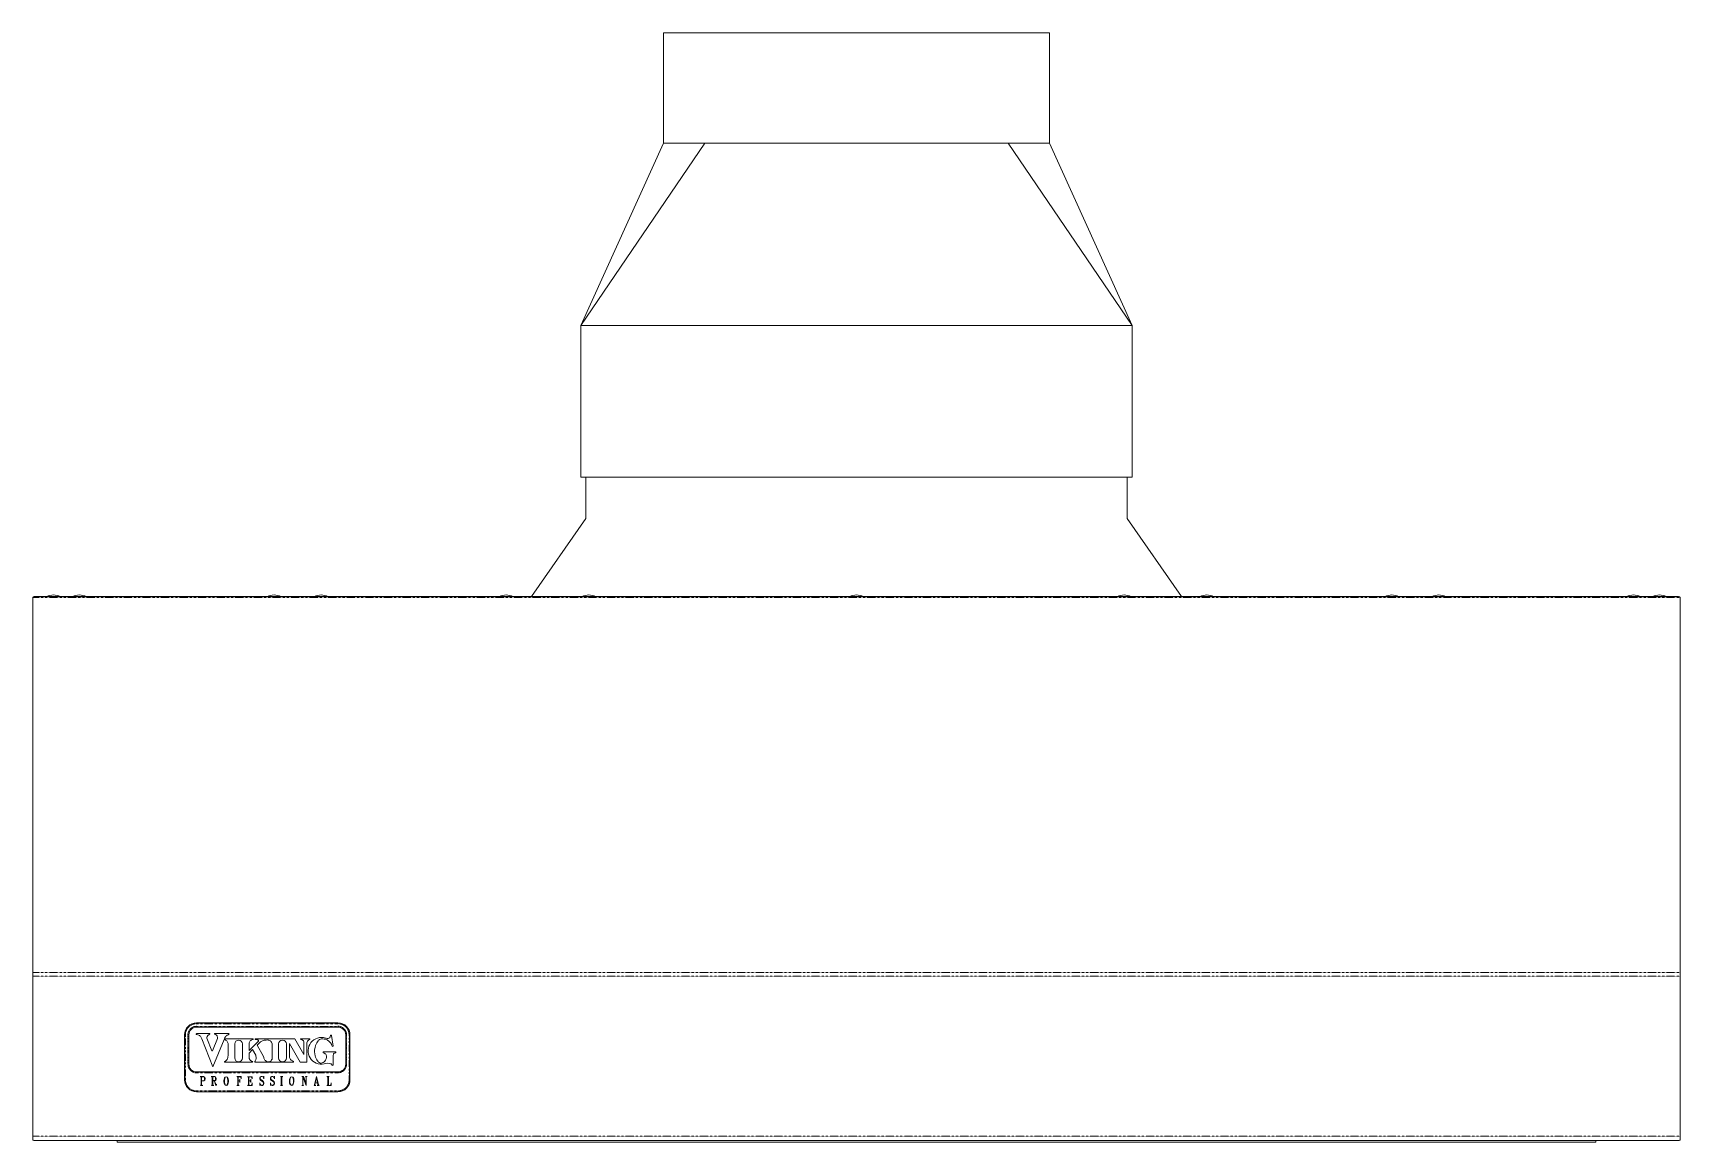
# Model space of a CAD drawing. Header units: millimetres. Extents: x 46989 to 543236, y 252623 to 526638.
# Drawn here: x 360825 to 382984, y 491020 to 505953 of the extents above; entities that cross this region are included whole.
import ezdxf

# ---------------------------------------------------------------- set-up
doc = ezdxf.new("R2010")
doc.units = ezdxf.units.MM
doc.linetypes.add('PHANTOM', pattern=[20, 10, -2, 2, -2, 2, -2])

msp = doc.modelspace()

# ---------------------------------------------------------------- linework, layer by layer
at = {"color": 7, "lineweight": 13, "ltscale": 0.01875}
for p, q in [((369865, 505953), (369308, 505953)), ((374501, 505953), (373944, 505953)), ((368265, 499973), (368265, 499416)), ((375544, 499973), (375544, 499416))]:
    msp.add_line(p, q, dxfattribs=at)
at = {"color": 7, "lineweight": 13, "ltscale": 0.03937}
for p, q in [((369308, 504469), (369308, 505953)), ((373944, 505953), (369865, 505953)), ((374501, 504469), (374501, 505953)), ((368196, 502013), (369865, 504469)), ((369308, 504469), (368196, 502013)), ((373944, 504469), (369866, 504469)), ((375613, 502013), (373944, 504469)), ((374501, 504469), (375613, 502013)), ((368196, 499973), (368196, 502013)), ((368196, 502013), (375613, 502013)), ((375613, 499973), (375613, 502013)), ((368196, 499973), (375613, 499973)), ((368265, 499416), (367533, 498364)), ((375544, 499416), (376276, 498364)), ((360825, 498351), (360825, 493301)), ((382961, 498364), (360848, 498364)), ((382984, 493301), (382984, 498351)), ((382984, 493272), (382984, 498303)), ((360825, 493252), (360825, 491100)), ((382984, 493252), (382984, 491100)), ((382984, 493252), (382984, 491100)), ((364928, 492624), (363026, 492624)), ((362864, 492463), (362864, 491859)), ((363026, 492566), (364928, 492566)), ((365090, 491859), (365090, 492463)), ((364928, 491964), (363026, 491964)), ((363026, 491697), (364928, 491697)), ((382964, 491039), (360845, 491039)), ((381850, 491020), (361959, 491020))]:
    msp.add_line(p, q, dxfattribs=at)
at = {"color": 7, "lineweight": 13, "ltscale": 0.000159496}
msp.add_line((369308, 504469), (369313, 504469), dxfattribs=at)
at = {"color": 7, "lineweight": 13, "ltscale": 0.000485398}
msp.add_line((369313, 504469), (369328, 504469), dxfattribs=at)
at = {"color": 7, "lineweight": 13, "ltscale": 0.00099885}
msp.add_line((369328, 504469), (369357, 504469), dxfattribs=at)
at = {"color": 7, "lineweight": 13, "ltscale": 1.89233e-06}
msp.add_line((369328, 504469), (369328, 504469), dxfattribs=at)
at = {"color": 7, "lineweight": 13, "ltscale": 0.001763}
msp.add_line((369357, 504469), (369410, 504469), dxfattribs=at)
at = {"color": 7, "lineweight": 13, "ltscale": 6.99862e-06}
msp.add_line((369357, 504469), (369357, 504469), dxfattribs=at)
at = {"color": 7, "lineweight": 13, "ltscale": 0.002855}
msp.add_line((369410, 504469), (369495, 504469), dxfattribs=at)
at = {"color": 7, "lineweight": 13, "ltscale": 1.80222e-05}
msp.add_line((369410, 504469), (369410, 504469), dxfattribs=at)
at = {"color": 7, "lineweight": 13, "ltscale": 3.22597e-05}
msp.add_line((369495, 504469), (369496, 504469), dxfattribs=at)
at = {"color": 7, "lineweight": 13, "ltscale": 0.004362}
msp.add_line((369496, 504469), (369625, 504469), dxfattribs=at)
at = {"color": 7, "lineweight": 13, "ltscale": 3.69455e-05}
msp.add_line((369625, 504469), (369626, 504469), dxfattribs=at)
at = {"color": 7, "lineweight": 13, "ltscale": 0.005851}
msp.add_line((369626, 504469), (369800, 504469), dxfattribs=at)
at = {"color": 7, "lineweight": 13, "ltscale": 0.001679}
msp.add_line((369800, 504469), (369850, 504469), dxfattribs=at)
at = {"color": 7, "lineweight": 13, "ltscale": 1.42676e-05}
msp.add_line((369800, 504469), (369800, 504469), dxfattribs=at)
at = {"color": 7, "lineweight": 13, "ltscale": 0.000344314}
msp.add_line((369850, 504469), (369861, 504469), dxfattribs=at)
at = {"color": 7, "lineweight": 13, "ltscale": 0.000137629}
msp.add_line((369861, 504469), (369865, 504469), dxfattribs=at)
at = {"color": 7, "lineweight": 13, "ltscale": 5.65296e-05}
msp.add_line((369866, 504469), (369865, 504469), dxfattribs=at)
at = {"color": 7, "lineweight": 13, "ltscale": 0.006165}
msp.add_line((373944, 504469), (374127, 504469), dxfattribs=at)
at = {"color": 7, "lineweight": 13, "ltscale": 3.34312e-05}
msp.add_line((374127, 504469), (374128, 504469), dxfattribs=at)
at = {"color": 7, "lineweight": 13, "ltscale": 0.005163}
msp.add_line((374128, 504469), (374281, 504469), dxfattribs=at)
at = {"color": 7, "lineweight": 13, "ltscale": 3.59843e-05}
msp.add_line((374281, 504469), (374282, 504469), dxfattribs=at)
at = {"color": 7, "lineweight": 13, "ltscale": 0.003955}
msp.add_line((374282, 504469), (374400, 504469), dxfattribs=at)
at = {"color": 7, "lineweight": 13, "ltscale": 0.002512}
msp.add_line((374400, 504469), (374475, 504469), dxfattribs=at)
at = {"color": 7, "lineweight": 13, "ltscale": 1.77819e-05}
msp.add_line((374400, 504469), (374400, 504469), dxfattribs=at)
at = {"color": 7, "lineweight": 13, "ltscale": 0.000657089}
msp.add_line((374475, 504469), (374494, 504469), dxfattribs=at)
at = {"color": 7, "lineweight": 13, "ltscale": 2.82348e-06}
msp.add_line((374475, 504469), (374475, 504469), dxfattribs=at)
at = {"color": 7, "lineweight": 13, "ltscale": 0.000158475}
msp.add_line((374494, 504469), (374499, 504469), dxfattribs=at)
at = {"color": 7, "lineweight": 13, "ltscale": 4.87801e-05}
msp.add_line((374499, 504469), (374501, 504469), dxfattribs=at)
at = {"color": 7, "linetype": 'PHANTOM', "lineweight": 13, "ltscale": 0.03937}
for p, q in [((382984, 498351), (360825, 498351)), ((382984, 493301), (360825, 493301)), ((382984, 493252), (360825, 493252)), ((364928, 492612), (363026, 492612)), ((362876, 492463), (362876, 491859)), ((363026, 492578), (364928, 492578)), ((365078, 491859), (365078, 492463)), ((364928, 491952), (363026, 491952)), ((363026, 491709), (364928, 491709)), ((382984, 491100), (360825, 491100)), ((381850, 491020), (361959, 491020))]:
    msp.add_line(p, q, dxfattribs=at)
at = {"color": 7, "lineweight": 13, "ltscale": 0.012685}
for p, q in [((360885, 498364), (361262, 498364)), ((382923, 498364), (382547, 498364))]:
    msp.add_line(p, q, dxfattribs=at)
at = {"color": 7, "lineweight": 13, "ltscale": 0.000915317}
msp.add_line((361289, 498364), (361262, 498364), dxfattribs=at)
at = {"color": 7, "lineweight": 13, "ltscale": 0.003125}
for p, q in [((361357, 498364), (361450, 498364)), ((364609, 498364), (364702, 498364)), ((368210, 498364), (368303, 498364)), ((371812, 498364), (371904, 498364)), ((375413, 498364), (375506, 498364)), ((379014, 498364), (379107, 498364)), ((382266, 498364), (382358, 498364))]:
    msp.add_line(p, q, dxfattribs=at)
at = {"color": 7, "lineweight": 13, "ltscale": 0.002742}
for p, q in [((361450, 498364), (361532, 498364)), ((364702, 498364), (364783, 498364)), ((368303, 498364), (368385, 498364)), ((371904, 498364), (371986, 498364)), ((375506, 498364), (375587, 498364)), ((379107, 498364), (379188, 498364)), ((382358, 498364), (382440, 498364))]:
    msp.add_line(p, q, dxfattribs=at)
at = {"color": 7, "lineweight": 13, "ltscale": 0.000382551}
for p, q in [((361532, 498364), (361543, 498364)), ((364783, 498364), (364795, 498364)), ((368385, 498364), (368396, 498364)), ((371986, 498364), (371997, 498364)), ((375587, 498364), (375598, 498364)), ((379188, 498364), (379199, 498364)), ((382440, 498364), (382451, 498364))]:
    msp.add_line(p, q, dxfattribs=at)
at = {"color": 7, "lineweight": 13, "ltscale": 0.000915347}
msp.add_line((382547, 498364), (382520, 498364), dxfattribs=at)
at = {"color": 7, "lineweight": 13, "ltscale": 0.001637}
for p, q in [((360825, 493301), (360825, 493252)), ((382984, 493301), (382984, 493252))]:
    msp.add_line(p, q, dxfattribs=at)
at = {"color": 7, "lineweight": 13, "ltscale": 0.000678851}
msp.add_line((382984, 493252), (382984, 493272), dxfattribs=at)
at = {"color": 7, "linetype": 'PHANTOM', "lineweight": 13, "ltscale": 0.000400003}
for p, q in [((363026, 492624), (363026, 492612)), ((364928, 492624), (364928, 492612)), ((362864, 492463), (362876, 492463)), ((362922, 492463), (362910, 492463)), ((363026, 492566), (363026, 492578)), ((364928, 492566), (364928, 492578)), ((365032, 492463), (365044, 492463)), ((365090, 492463), (365078, 492463)), ((362922, 492068), (362910, 492068)), ((363026, 491964), (363026, 491952)), ((364928, 491964), (364928, 491952)), ((365032, 492068), (365044, 492068)), ((362864, 491859), (362876, 491859)), ((365090, 491859), (365078, 491859))]:
    msp.add_line(p, q, dxfattribs=at)
at = {"color": 7, "linetype": 'PHANTOM', "lineweight": 13, "ltscale": 0.0133}
for p, q in [((362910, 492068), (362910, 492463)), ((365044, 492463), (365044, 492068))]:
    msp.add_line(p, q, dxfattribs=at)
at = {"color": 7, "lineweight": 13, "ltscale": 0.0133}
for p, q in [((362922, 492068), (362922, 492463)), ((365032, 492463), (365032, 492068))]:
    msp.add_line(p, q, dxfattribs=at)
at = {"color": 7, "lineweight": 13, "ltscale": 0.005825}
msp.add_line((363201, 492481), (363028, 492481), dxfattribs=at)
at = {"color": 7, "lineweight": 13, "ltscale": 0.013706}
msp.add_line((363096, 492412), (363245, 492034), dxfattribs=at)
at = {"color": 7, "lineweight": 13, "ltscale": 0.006163}
msp.add_line((363231, 492248), (363164, 492418), dxfattribs=at)
at = {"color": 7, "lineweight": 13, "ltscale": 0.006083}
msp.add_line((363307, 492415), (363238, 492249), dxfattribs=at)
at = {"color": 7, "lineweight": 13, "ltscale": 0.013346}
msp.add_line((363245, 492034), (363396, 492400), dxfattribs=at)
at = {"color": 7, "lineweight": 13, "ltscale": 0.006375}
for p, q in [((363458, 492481), (363269, 492481)), ((363539, 492152), (363539, 492341)), ((363643, 492341), (363643, 492152)), ((364043, 492341), (364043, 492152)), ((364130, 492152), (364130, 492341)), ((364234, 492341), (364234, 492152)), ((364275, 492159), (364275, 492348))]:
    msp.add_line(p, q, dxfattribs=at)
at = {"color": 7, "lineweight": 13, "ltscale": 0.000676458}
msp.add_line((363400, 492409), (363408, 492428), dxfattribs=at)
at = {"color": 7, "lineweight": 13, "ltscale": 0.01295}
msp.add_line((363785, 492409), (363400, 492409), dxfattribs=at)
at = {"color": 7, "lineweight": 13, "ltscale": 0.01795}
msp.add_line((364349, 492409), (363816, 492409), dxfattribs=at)
at = {"color": 7, "lineweight": 13, "ltscale": 0.008265}
msp.add_line((364470, 492197), (364349, 492409), dxfattribs=at)
at = {"color": 7, "lineweight": 13, "ltscale": 0.00385}
for p, q in [((364546, 492409), (364432, 492409)), ((364501, 491782), (364501, 491897))]:
    msp.add_line(p, q, dxfattribs=at)
at = {"color": 7, "lineweight": 13, "ltscale": 0.004913}
msp.add_line((364863, 492310), (364841, 492454), dxfattribs=at)
at = {"color": 7, "lineweight": 13, "ltscale": 0.005425}
for p, q in [((363450, 492349), (363450, 492188)), ((364470, 492358), (364470, 492197)), ((364895, 492235), (364734, 492235))]:
    msp.add_line(p, q, dxfattribs=at)
at = {"color": 7, "lineweight": 13, "ltscale": 0.005764}
msp.add_line((363855, 492373), (363735, 492251), dxfattribs=at)
at = {"color": 7, "lineweight": 13, "ltscale": 0.003575}
msp.add_line((363735, 492251), (363735, 492357), dxfattribs=at)
at = {"color": 7, "lineweight": 13, "ltscale": 0.002144}
for p, q in [((363735, 492218), (363779, 492264)), ((363839, 492325), (363884, 492370))]:
    msp.add_line(p, q, dxfattribs=at)
at = {"color": 7, "lineweight": 13, "ltscale": 0.002425}
msp.add_line((363735, 492147), (363735, 492218), dxfattribs=at)
at = {"color": 7, "lineweight": 13, "ltscale": 0.002833}
msp.add_line((363779, 492264), (363821, 492191), dxfattribs=at)
at = {"color": 7, "lineweight": 13, "ltscale": 0.005955}
msp.add_line((363927, 492171), (363839, 492325), dxfattribs=at)
at = {"color": 7, "lineweight": 13, "ltscale": 0.009824}
msp.add_line((364275, 492348), (364420, 492095), dxfattribs=at)
at = {"color": 7, "lineweight": 13, "ltscale": 0.00875}
msp.add_line((364510, 492095), (364510, 492355), dxfattribs=at)
at = {"color": 7, "lineweight": 13, "ltscale": 0.004225}
msp.add_line((364863, 492067), (364863, 492192), dxfattribs=at)
at = {"color": 7, "lineweight": 13, "ltscale": 0.0124}
msp.add_line((363408, 492095), (363776, 492095), dxfattribs=at)
at = {"color": 7, "lineweight": 13, "ltscale": 0.0172}
msp.add_line((363812, 492095), (364322, 492095), dxfattribs=at)
at = {"color": 7, "lineweight": 13, "ltscale": 0.003025}
msp.add_line((364420, 492095), (364510, 492095), dxfattribs=at)
at = {"color": 7, "lineweight": 13, "ltscale": 0.001575}
for p, q in [((363120, 491901), (363074, 491901)), ((363094, 491799), (363094, 491845)), ((363270, 491903), (363223, 491903)), ((363243, 491800), (363243, 491846))]:
    msp.add_line(p, q, dxfattribs=at)
at = {"color": 7, "lineweight": 13, "ltscale": 0.000373687}
msp.add_line((363074, 491901), (363083, 491896), dxfattribs=at)
at = {"color": 7, "lineweight": 13, "ltscale": 0.000239805}
msp.add_line((363083, 491786), (363077, 491782), dxfattribs=at)
at = {"color": 7, "lineweight": 13, "ltscale": 0.001025}
for p, q in [((363077, 491782), (363108, 491782)), ((363568, 491782), (363599, 491782)), ((364185, 491902), (364154, 491902)), ((364154, 491782), (364184, 491782)), ((364811, 491902), (364780, 491902))]:
    msp.add_line(p, q, dxfattribs=at)
at = {"color": 7, "lineweight": 13, "ltscale": 0.000394396}
msp.add_line((363083, 491896), (363087, 491885), dxfattribs=at)
at = {"color": 7, "lineweight": 13, "ltscale": 0.000439757}
msp.add_line((363087, 491799), (363083, 491786), dxfattribs=at)
at = {"color": 7, "lineweight": 13, "ltscale": 0.0029}
msp.add_line((363087, 491885), (363087, 491799), dxfattribs=at)
at = {"color": 7, "lineweight": 13, "ltscale": 0.00043975}
msp.add_line((363094, 491886), (363098, 491898), dxfattribs=at)
at = {"color": 7, "lineweight": 13, "ltscale": 0.001325}
msp.add_line((363094, 491846), (363094, 491886), dxfattribs=at)
at = {"color": 7, "lineweight": 13, "ltscale": 0.000899998}
msp.add_line((363121, 491846), (363094, 491846), dxfattribs=at)
at = {"color": 7, "lineweight": 13, "ltscale": 0.000975001}
for p, q in [((363094, 491845), (363123, 491845)), ((363628, 491872), (363628, 491901)), ((363772, 491871), (363772, 491900))]:
    msp.add_line(p, q, dxfattribs=at)
at = {"color": 7, "lineweight": 13, "ltscale": 0.000394398}
msp.add_line((363098, 491788), (363094, 491799), dxfattribs=at)
at = {"color": 7, "lineweight": 13, "ltscale": 0.000258764}
msp.add_line((363098, 491898), (363105, 491900), dxfattribs=at)
at = {"color": 7, "lineweight": 13, "ltscale": 0.00037366}
msp.add_line((363108, 491782), (363098, 491788), dxfattribs=at)
at = {"color": 7, "lineweight": 13, "ltscale": 0.000499996}
for p, q in [((363105, 491900), (363120, 491900)), ((363243, 491846), (363258, 491846))]:
    msp.add_line(p, q, dxfattribs=at)
at = {"color": 7, "lineweight": 13, "ltscale": 0.000538693}
msp.add_line((363134, 491894), (363120, 491901), dxfattribs=at)
at = {"color": 7, "lineweight": 13, "ltscale": 0.000427544}
msp.add_line((363120, 491900), (363130, 491893), dxfattribs=at)
at = {"color": 7, "lineweight": 13, "ltscale": 0.000328742}
msp.add_line((363129, 491851), (363121, 491846), dxfattribs=at)
at = {"color": 7, "lineweight": 13, "ltscale": 0.000454488}
msp.add_line((363123, 491845), (363135, 491853), dxfattribs=at)
at = {"color": 7, "lineweight": 13, "ltscale": 0.000436207}
for p, q in [((363133, 491864), (363129, 491851)), ((363137, 491856), (363140, 491868))]:
    msp.add_line(p, q, dxfattribs=at)
at = {"color": 7, "lineweight": 13, "ltscale": 0.000271451}
msp.add_line((363130, 491893), (363133, 491885), dxfattribs=at)
at = {"color": 7, "lineweight": 13, "ltscale": 0.000724995}
msp.add_line((363133, 491885), (363133, 491864), dxfattribs=at)
at = {"color": 7, "lineweight": 13, "ltscale": 0.000159954}
msp.add_line((363137, 491890), (363134, 491894), dxfattribs=at)
at = {"color": 7, "lineweight": 13, "ltscale": 0.000118624}
msp.add_line((363135, 491853), (363137, 491856), dxfattribs=at)
at = {"color": 7, "lineweight": 13, "ltscale": 0.000373567}
msp.add_line((363140, 491879), (363137, 491890), dxfattribs=at)
at = {"color": 7, "lineweight": 13, "ltscale": 0.000374997}
msp.add_line((363140, 491868), (363140, 491879), dxfattribs=at)
at = {"color": 7, "lineweight": 13, "ltscale": 0.000357553}
for p, q in [((363223, 491903), (363232, 491898)), ((363257, 491782), (363248, 491787))]:
    msp.add_line(p, q, dxfattribs=at)
at = {"color": 7, "lineweight": 13, "ltscale": 0.000280417}
msp.add_line((363233, 491785), (363225, 491782), dxfattribs=at)
at = {"color": 7, "lineweight": 13, "ltscale": 0.001075}
msp.add_line((363225, 491782), (363257, 491782), dxfattribs=at)
at = {"color": 7, "lineweight": 13, "ltscale": 0.00044081}
for p, q in [((363232, 491898), (363237, 491886)), ((363248, 491787), (363243, 491800))]:
    msp.add_line(p, q, dxfattribs=at)
at = {"color": 7, "lineweight": 13, "ltscale": 0.000448277}
msp.add_line((363237, 491798), (363233, 491785), dxfattribs=at)
at = {"color": 7, "lineweight": 13, "ltscale": 0.00295}
msp.add_line((363237, 491886), (363237, 491798), dxfattribs=at)
at = {"color": 7, "lineweight": 13, "ltscale": 0.000474204}
msp.add_line((363243, 491885), (363247, 491898), dxfattribs=at)
at = {"color": 7, "lineweight": 13, "ltscale": 0.001275}
msp.add_line((363243, 491847), (363243, 491885), dxfattribs=at)
at = {"color": 7, "lineweight": 13, "ltscale": 0.000849987}
msp.add_line((363269, 491847), (363243, 491847), dxfattribs=at)
at = {"color": 7, "lineweight": 13, "ltscale": 0.00028042}
msp.add_line((363247, 491898), (363255, 491901), dxfattribs=at)
at = {"color": 7, "lineweight": 13, "ltscale": 0.000500026}
msp.add_line((363255, 491901), (363270, 491901), dxfattribs=at)
at = {"color": 7, "lineweight": 13, "ltscale": 0.000335281}
msp.add_line((363258, 491846), (363266, 491840), dxfattribs=at)
at = {"color": 7, "lineweight": 13, "ltscale": 0.000349991}
msp.add_line((363261, 491846), (363271, 491846), dxfattribs=at)
at = {"color": 7, "lineweight": 13, "ltscale": 0.000268838}
msp.add_line((363268, 491843), (363261, 491846), dxfattribs=at)
at = {"color": 7, "lineweight": 13, "ltscale": 0.002066}
msp.add_line((363286, 491782), (363266, 491840), dxfattribs=at)
at = {"color": 7, "lineweight": 13, "ltscale": 0.001754}
msp.add_line((363268, 491843), (363285, 491794), dxfattribs=at)
at = {"color": 7, "lineweight": 13, "ltscale": 0.000374386}
msp.add_line((363279, 491851), (363269, 491847), dxfattribs=at)
at = {"color": 7, "lineweight": 13, "ltscale": 0.000481872}
msp.add_line((363282, 491896), (363270, 491903), dxfattribs=at)
at = {"color": 7, "lineweight": 13, "ltscale": 0.000335261}
msp.add_line((363270, 491901), (363278, 491895), dxfattribs=at)
at = {"color": 7, "lineweight": 13, "ltscale": 0.000423922}
msp.add_line((363271, 491846), (363283, 491850), dxfattribs=at)
at = {"color": 7, "lineweight": 13, "ltscale": 0.000423918}
msp.add_line((363278, 491895), (363282, 491883), dxfattribs=at)
at = {"color": 7, "lineweight": 13, "ltscale": 0.000363928}
msp.add_line((363282, 491861), (363279, 491851), dxfattribs=at)
at = {"color": 7, "lineweight": 13, "ltscale": 0.000708588}
msp.add_line((363282, 491896), (363289, 491876), dxfattribs=at)
at = {"color": 7, "lineweight": 13, "ltscale": 0.000750001}
msp.add_line((363282, 491883), (363282, 491861), dxfattribs=at)
at = {"color": 7, "lineweight": 13, "ltscale": 0.000188033}
for p, q in [((363283, 491850), (363286, 491855)), ((363294, 491798), (363290, 491794))]:
    msp.add_line(p, q, dxfattribs=at)
at = {"color": 7, "lineweight": 13, "ltscale": 0.000174995}
msp.add_line((363290, 491794), (363285, 491794), dxfattribs=at)
at = {"color": 7, "lineweight": 13, "ltscale": 0.000363921}
for p, q in [((363286, 491855), (363289, 491865)), ((363291, 491782), (363294, 491793))]:
    msp.add_line(p, q, dxfattribs=at)
at = {"color": 7, "lineweight": 13, "ltscale": 0.000150005}
msp.add_line((363286, 491782), (363291, 491782), dxfattribs=at)
at = {"color": 7, "lineweight": 13, "ltscale": 0.000375004}
for p, q in [((363289, 491865), (363289, 491876)), ((363881, 491878), (363881, 491889)), ((364023, 491878), (364023, 491889))]:
    msp.add_line(p, q, dxfattribs=at)
at = {"color": 7, "lineweight": 13, "ltscale": 0.000175003}
for p, q in [((363294, 491793), (363294, 491798)), ((364659, 491794), (364659, 491788))]:
    msp.add_line(p, q, dxfattribs=at)
at = {"color": 7, "lineweight": 13, "ltscale": 0.000700573}
for p, q in [((363396, 491869), (363392, 491848)), ((363447, 491827), (363443, 491807)), ((364277, 491869), (364274, 491848)), ((364328, 491827), (364324, 491807)), ((364332, 491813), (364336, 491834))]:
    msp.add_line(p, q, dxfattribs=at)
at = {"color": 7, "lineweight": 13, "ltscale": 0.000625002}
msp.add_line((363392, 491848), (363392, 491830), dxfattribs=at)
at = {"color": 7, "lineweight": 13, "ltscale": 0.000610274}
msp.add_line((363392, 491830), (363395, 491812), dxfattribs=at)
at = {"color": 7, "lineweight": 13, "ltscale": 0.00046795}
for p, q in [((363395, 491812), (363400, 491799)), ((364276, 491812), (364282, 491799))]:
    msp.add_line(p, q, dxfattribs=at)
at = {"color": 7, "lineweight": 13, "ltscale": 0.000512089}
for p, q in [((363402, 491883), (363396, 491869)), ((363425, 491783), (363411, 491789)), ((363423, 491898), (363437, 491893)), ((363445, 491799), (363451, 491813)), ((364283, 491883), (364277, 491869)), ((364327, 491799), (364332, 491813))]:
    msp.add_line(p, q, dxfattribs=at)
at = {"color": 7, "lineweight": 13, "ltscale": 0.000354108}
for p, q in [((363400, 491799), (363406, 491790)), ((364282, 491799), (364287, 491790))]:
    msp.add_line(p, q, dxfattribs=at)
at = {"color": 7, "lineweight": 13, "ltscale": 0.000700578}
for p, q in [((363401, 491854), (363404, 491875)), ((363451, 491813), (363455, 491833)), ((364282, 491855), (364286, 491875))]:
    msp.add_line(p, q, dxfattribs=at)
at = {"color": 7, "lineweight": 13, "ltscale": 0.000875}
for p, q in [((363401, 491828), (363401, 491854)), ((363447, 491853), (363447, 491827)), ((364282, 491829), (364282, 491855)), ((364328, 491853), (364328, 491827))]:
    msp.add_line(p, q, dxfattribs=at)
at = {"color": 7, "lineweight": 13, "ltscale": 0.000807018}
for p, q in [((363404, 491805), (363401, 491828)), ((364286, 491805), (364282, 491829)), ((364324, 491877), (364328, 491853))]:
    msp.add_line(p, q, dxfattribs=at)
at = {"color": 7, "lineweight": 13, "ltscale": 0.000452109}
for p, q in [((363409, 491894), (363402, 491883)), ((363438, 491788), (363445, 491799)), ((364290, 491894), (364283, 491883)), ((364319, 491788), (364327, 491799))]:
    msp.add_line(p, q, dxfattribs=at)
at = {"color": 7, "lineweight": 13, "ltscale": 0.000701287}
msp.add_line((363404, 491875), (363412, 491894), dxfattribs=at)
at = {"color": 7, "lineweight": 13, "ltscale": 0.000573176}
msp.add_line((363411, 491789), (363404, 491805), dxfattribs=at)
at = {"color": 7, "lineweight": 13, "ltscale": 0.000672581}
for p, q in [((363406, 491790), (363425, 491782)), ((364287, 491790), (364306, 491783))]:
    msp.add_line(p, q, dxfattribs=at)
at = {"color": 7, "lineweight": 13, "ltscale": 0.000484177}
for p, q in [((363423, 491899), (363409, 491894)), ((363425, 491782), (363438, 491788)), ((364304, 491899), (364290, 491894)), ((364306, 491783), (364319, 491788))]:
    msp.add_line(p, q, dxfattribs=at)
at = {"color": 7, "lineweight": 13, "ltscale": 0.000379573}
for p, q in [((363412, 491894), (363423, 491898)), ((363435, 491787), (363425, 491783)), ((364293, 491894), (364304, 491899)), ((364316, 491788), (364306, 491784))]:
    msp.add_line(p, q, dxfattribs=at)
at = {"color": 7, "lineweight": 13, "ltscale": 0.000672583}
for p, q in [((363441, 491892), (363423, 491899)), ((364322, 491892), (364304, 491899))]:
    msp.add_line(p, q, dxfattribs=at)
at = {"color": 7, "lineweight": 13, "ltscale": 0.000701293}
for p, q in [((363443, 491807), (363435, 491787)), ((364324, 491807), (364316, 491788))]:
    msp.add_line(p, q, dxfattribs=at)
at = {"color": 7, "lineweight": 13, "ltscale": 0.000573165}
msp.add_line((363437, 491893), (363443, 491877), dxfattribs=at)
at = {"color": 7, "lineweight": 13, "ltscale": 0.000354102}
for p, q in [((363447, 491883), (363441, 491892)), ((364328, 491883), (364322, 491892))]:
    msp.add_line(p, q, dxfattribs=at)
at = {"color": 7, "lineweight": 13, "ltscale": 0.000807011}
msp.add_line((363443, 491877), (363447, 491853), dxfattribs=at)
at = {"color": 7, "lineweight": 13, "ltscale": 0.000467961}
for p, q in [((363452, 491870), (363447, 491883)), ((364333, 491870), (364328, 491883))]:
    msp.add_line(p, q, dxfattribs=at)
at = {"color": 7, "lineweight": 13, "ltscale": 0.000610281}
for p, q in [((363455, 491852), (363452, 491870)), ((364274, 491830), (364276, 491812))]:
    msp.add_line(p, q, dxfattribs=at)
at = {"color": 7, "lineweight": 13, "ltscale": 0.000624995}
for p, q in [((363455, 491833), (363455, 491852)), ((364274, 491848), (364274, 491830)), ((364336, 491834), (364336, 491852)), ((364463, 491902), (364444, 491902))]:
    msp.add_line(p, q, dxfattribs=at)
at = {"color": 7, "lineweight": 13, "ltscale": 0.000341955}
msp.add_line((363567, 491901), (363576, 491896), dxfattribs=at)
at = {"color": 7, "lineweight": 13, "ltscale": 0.002075}
for p, q in [((363628, 491901), (363567, 491901)), ((363772, 491900), (363711, 491900)), ((363711, 491782), (363772, 491782))]:
    msp.add_line(p, q, dxfattribs=at)
at = {"color": 7, "lineweight": 13, "ltscale": 0.000275838}
msp.add_line((363575, 491786), (363568, 491782), dxfattribs=at)
at = {"color": 7, "lineweight": 13, "ltscale": 0.000434749}
msp.add_line((363579, 491799), (363575, 491786), dxfattribs=at)
at = {"color": 7, "lineweight": 13, "ltscale": 0.000421617}
for p, q in [((363576, 491896), (363579, 491884)), ((363590, 491787), (363587, 491800))]:
    msp.add_line(p, q, dxfattribs=at)
at = {"color": 7, "lineweight": 13, "ltscale": 0.002875}
for p, q in [((363579, 491884), (363579, 491799)), ((363723, 491884), (363723, 491798)), ((364165, 491885), (364165, 491800)), ((364173, 491799), (364173, 491884)), ((364791, 491886), (364791, 491800)), ((364800, 491799), (364800, 491884))]:
    msp.add_line(p, q, dxfattribs=at)
at = {"color": 7, "lineweight": 13, "ltscale": 0.000408975}
msp.add_line((363587, 491885), (363590, 491897), dxfattribs=at)
at = {"color": 7, "lineweight": 13, "ltscale": 0.00135}
for p, q in [((363587, 491845), (363587, 491885)), ((363731, 491844), (363731, 491884))]:
    msp.add_line(p, q, dxfattribs=at)
at = {"color": 7, "lineweight": 13, "ltscale": 0.000275019}
for p, q in [((363595, 491845), (363587, 491845)), ((363587, 491844), (363595, 491844))]:
    msp.add_line(p, q, dxfattribs=at)
at = {"color": 7, "lineweight": 13, "ltscale": 0.0015}
for p, q in [((363587, 491800), (363587, 491844)), ((363610, 491822), (363610, 491866)), ((363731, 491799), (363731, 491843)), ((363754, 491821), (363754, 491866))]:
    msp.add_line(p, q, dxfattribs=at)
at = {"color": 7, "lineweight": 13, "ltscale": 0.000275865}
msp.add_line((363590, 491897), (363597, 491900), dxfattribs=at)
at = {"color": 7, "lineweight": 13, "ltscale": 0.000341951}
msp.add_line((363599, 491782), (363590, 491787), dxfattribs=at)
at = {"color": 7, "lineweight": 13, "ltscale": 0.000413571}
msp.add_line((363606, 491850), (363595, 491845), dxfattribs=at)
at = {"color": 7, "lineweight": 13, "ltscale": 0.000376976}
msp.add_line((363595, 491844), (363605, 491840), dxfattribs=at)
at = {"color": 7, "lineweight": 13, "ltscale": 0.000374982}
for p, q in [((363597, 491900), (363608, 491900)), ((363908, 491904), (363897, 491904)), ((363898, 491902), (363909, 491902)), ((364053, 491785), (364041, 491785)), ((364042, 491782), (364053, 491782))]:
    msp.add_line(p, q, dxfattribs=at)
at = {"color": 7, "lineweight": 13, "ltscale": 0.000627195}
msp.add_line((363605, 491840), (363610, 491822), dxfattribs=at)
at = {"color": 7, "lineweight": 13, "ltscale": 0.000550094}
msp.add_line((363610, 491866), (363606, 491850), dxfattribs=at)
at = {"color": 7, "lineweight": 13, "ltscale": 0.000591964}
msp.add_line((363608, 491900), (363623, 491892), dxfattribs=at)
at = {"color": 7, "lineweight": 13, "ltscale": 0.000683108}
msp.add_line((363623, 491892), (363628, 491872), dxfattribs=at)
at = {"color": 7, "lineweight": 13, "ltscale": 0.000342872}
msp.add_line((363711, 491900), (363720, 491895), dxfattribs=at)
at = {"color": 7, "lineweight": 13, "ltscale": 0.00034836}
for p, q in [((363720, 491787), (363711, 491782)), ((363733, 491895), (363742, 491900))]:
    msp.add_line(p, q, dxfattribs=at)
at = {"color": 7, "lineweight": 13, "ltscale": 0.000408466}
msp.add_line((363720, 491895), (363723, 491884), dxfattribs=at)
at = {"color": 7, "lineweight": 13, "ltscale": 0.000383427}
msp.add_line((363723, 491798), (363720, 491787), dxfattribs=at)
at = {"color": 7, "lineweight": 13, "ltscale": 0.000370117}
msp.add_line((363731, 491884), (363733, 491895), dxfattribs=at)
at = {"color": 7, "lineweight": 13, "ltscale": 0.000249998}
for p, q in [((363738, 491844), (363731, 491844)), ((363731, 491843), (363738, 491843))]:
    msp.add_line(p, q, dxfattribs=at)
at = {"color": 7, "lineweight": 13, "ltscale": 0.000370212}
msp.add_line((363733, 491788), (363731, 491799), dxfattribs=at)
at = {"color": 7, "lineweight": 13, "ltscale": 0.000342898}
msp.add_line((363742, 491783), (363733, 491788), dxfattribs=at)
at = {"color": 7, "lineweight": 13, "ltscale": 0.000449033}
msp.add_line((363750, 491850), (363738, 491844), dxfattribs=at)
at = {"color": 7, "lineweight": 13, "ltscale": 0.000403989}
msp.add_line((363738, 491843), (363749, 491839), dxfattribs=at)
at = {"color": 7, "lineweight": 13, "ltscale": 0.000375012}
for p, q in [((363742, 491900), (363754, 491900)), ((363753, 491783), (363742, 491783)), ((363911, 491785), (363900, 491785)), ((363900, 491782), (363911, 491782)), ((364050, 491904), (364039, 491904)), ((364039, 491902), (364050, 491902))]:
    msp.add_line(p, q, dxfattribs=at)
at = {"color": 7, "lineweight": 13, "ltscale": 0.000612703}
msp.add_line((363749, 491839), (363754, 491821), dxfattribs=at)
at = {"color": 7, "lineweight": 13, "ltscale": 0.000532676}
msp.add_line((363754, 491866), (363750, 491850), dxfattribs=at)
at = {"color": 7, "lineweight": 13, "ltscale": 0.000602842}
msp.add_line((363769, 491792), (363753, 491783), dxfattribs=at)
at = {"color": 7, "lineweight": 13, "ltscale": 0.000516033}
msp.add_line((363754, 491900), (363767, 491892), dxfattribs=at)
at = {"color": 7, "lineweight": 13, "ltscale": 0.000722073}
msp.add_line((363767, 491892), (363772, 491871), dxfattribs=at)
at = {"color": 7, "lineweight": 13, "ltscale": 0.000844019}
msp.add_line((363772, 491817), (363769, 491792), dxfattribs=at)
at = {"color": 7, "lineweight": 13, "ltscale": 0.00115}
for p, q in [((363772, 491782), (363772, 491817)), ((363878, 491816), (363878, 491781)), ((363931, 491871), (363931, 491905)), ((364019, 491816), (364019, 491781)), ((364073, 491871), (364073, 491905)), ((364837, 491782), (364837, 491817))]:
    msp.add_line(p, q, dxfattribs=at)
at = {"color": 7, "lineweight": 13, "ltscale": 0.000418806}
msp.add_line((363885, 491897), (363878, 491886), dxfattribs=at)
at = {"color": 7, "lineweight": 13, "ltscale": 0.000574998}
for p, q in [((363878, 491886), (363878, 491869)), ((363927, 491817), (363927, 491800)), ((363931, 491805), (363931, 491823)), ((364019, 491886), (364019, 491869)), ((364069, 491817), (364069, 491800)), ((364073, 491805), (364073, 491823))]:
    msp.add_line(p, q, dxfattribs=at)
at = {"color": 7, "lineweight": 13, "ltscale": 0.000360646}
for p, q in [((363878, 491869), (363881, 491859)), ((363924, 491828), (363927, 491817)), ((363931, 491823), (363928, 491833)), ((364066, 491828), (364069, 491817)), ((364073, 491823), (364070, 491833))]:
    msp.add_line(p, q, dxfattribs=at)
at = {"color": 7, "lineweight": 13, "ltscale": 0.000540958}
for p, q in [((363882, 491800), (363878, 491816)), ((364068, 491886), (364073, 491871))]:
    msp.add_line(p, q, dxfattribs=at)
at = {"color": 7, "lineweight": 13, "ltscale": 0.000594706}
msp.add_line((363878, 491781), (363882, 491798), dxfattribs=at)
at = {"color": 7, "lineweight": 13, "ltscale": 0.000155742}
msp.add_line((363881, 491889), (363883, 491893), dxfattribs=at)
at = {"color": 7, "lineweight": 13, "ltscale": 0.000360639}
for p, q in [((363884, 491867), (363881, 491878)), ((364026, 491867), (364023, 491878))]:
    msp.add_line(p, q, dxfattribs=at)
at = {"color": 7, "lineweight": 13, "ltscale": 0.000490025}
for p, q in [((363881, 491859), (363891, 491849)), ((364022, 491859), (364033, 491849))]:
    msp.add_line(p, q, dxfattribs=at)
at = {"color": 7, "lineweight": 13, "ltscale": 0.000398832}
for p, q in [((363888, 491790), (363882, 491800)), ((364030, 491790), (364024, 491800))]:
    msp.add_line(p, q, dxfattribs=at)
at = {"color": 7, "lineweight": 13, "ltscale": 0.000421013}
for p, q in [((363882, 491798), (363889, 491788)), ((363926, 491888), (363920, 491899)), ((364024, 491798), (364030, 491788)), ((364068, 491888), (364062, 491899))]:
    msp.add_line(p, q, dxfattribs=at)
at = {"color": 7, "lineweight": 13, "ltscale": 0.000570073}
for p, q in [((363883, 491893), (363898, 491902)), ((364025, 491893), (364039, 491902))]:
    msp.add_line(p, q, dxfattribs=at)
at = {"color": 7, "lineweight": 13, "ltscale": 0.000971811}
for p, q in [((363908, 491851), (363884, 491867)), ((363901, 491845), (363924, 491828)), ((364049, 491851), (364026, 491867)), ((364043, 491845), (364066, 491828))]:
    msp.add_line(p, q, dxfattribs=at)
at = {"color": 7, "lineweight": 13, "ltscale": 0.000487577}
msp.add_line((363897, 491904), (363885, 491897), dxfattribs=at)
at = {"color": 7, "lineweight": 13, "ltscale": 0.000430035}
for p, q in [((363900, 491785), (363888, 491790)), ((364041, 491785), (364030, 491790))]:
    msp.add_line(p, q, dxfattribs=at)
at = {"color": 7, "lineweight": 13, "ltscale": 0.000430032}
for p, q in [((363889, 491788), (363900, 491782)), ((363920, 491899), (363908, 491904)), ((363909, 491902), (363920, 491897)), ((364030, 491788), (364042, 491782)), ((364062, 491899), (364050, 491904)), ((364050, 491902), (364062, 491897))]:
    msp.add_line(p, q, dxfattribs=at)
at = {"color": 7, "lineweight": 13, "ltscale": 0.000366299}
for p, q in [((363891, 491849), (363901, 491845)), ((364033, 491849), (364043, 491845))]:
    msp.add_line(p, q, dxfattribs=at)
at = {"color": 7, "lineweight": 13, "ltscale": 0.00012829}
for p, q in [((363911, 491849), (363908, 491851)), ((364053, 491849), (364049, 491851))]:
    msp.add_line(p, q, dxfattribs=at)
at = {"color": 7, "lineweight": 13, "ltscale": 0.000789221}
msp.add_line((363928, 491833), (363911, 491849), dxfattribs=at)
at = {"color": 7, "lineweight": 13, "ltscale": 0.000360394}
msp.add_line((363920, 491790), (363911, 491785), dxfattribs=at)
at = {"color": 7, "lineweight": 13, "ltscale": 0.000268755}
msp.add_line((363911, 491782), (363918, 491787), dxfattribs=at)
at = {"color": 7, "lineweight": 13, "ltscale": 0.000381112}
for p, q in [((363918, 491787), (363926, 491795)), ((364060, 491787), (364068, 491795))]:
    msp.add_line(p, q, dxfattribs=at)
at = {"color": 7, "lineweight": 13, "ltscale": 0.000398839}
for p, q in [((363920, 491897), (363927, 491886)), ((364062, 491897), (364068, 491886))]:
    msp.add_line(p, q, dxfattribs=at)
at = {"color": 7, "lineweight": 13, "ltscale": 0.00041883}
for p, q in [((363927, 491800), (363920, 491790)), ((364069, 491800), (364062, 491790))]:
    msp.add_line(p, q, dxfattribs=at)
at = {"color": 7, "lineweight": 13, "ltscale": 0.000594721}
msp.add_line((363931, 491905), (363926, 491888), dxfattribs=at)
at = {"color": 7, "lineweight": 13, "ltscale": 0.000398434}
msp.add_line((363926, 491795), (363931, 491805), dxfattribs=at)
at = {"color": 7, "lineweight": 13, "ltscale": 0.000540966}
for p, q in [((363927, 491886), (363931, 491871)), ((364024, 491800), (364019, 491816))]:
    msp.add_line(p, q, dxfattribs=at)
at = {"color": 7, "lineweight": 13, "ltscale": 0.000418824}
msp.add_line((364026, 491897), (364019, 491886), dxfattribs=at)
at = {"color": 7, "lineweight": 13, "ltscale": 0.000360654}
msp.add_line((364019, 491869), (364022, 491859), dxfattribs=at)
at = {"color": 7, "lineweight": 13, "ltscale": 0.000594714}
for p, q in [((364019, 491781), (364024, 491798)), ((364073, 491905), (364068, 491888))]:
    msp.add_line(p, q, dxfattribs=at)
at = {"color": 7, "lineweight": 13, "ltscale": 0.00015573}
msp.add_line((364023, 491889), (364025, 491893), dxfattribs=at)
at = {"color": 7, "lineweight": 13, "ltscale": 0.000487552}
msp.add_line((364039, 491904), (364026, 491897), dxfattribs=at)
at = {"color": 7, "lineweight": 13, "ltscale": 0.0007892}
msp.add_line((364070, 491833), (364053, 491849), dxfattribs=at)
at = {"color": 7, "lineweight": 13, "ltscale": 0.000360419}
msp.add_line((364062, 491790), (364053, 491785), dxfattribs=at)
at = {"color": 7, "lineweight": 13, "ltscale": 0.000268781}
msp.add_line((364053, 491782), (364060, 491787), dxfattribs=at)
at = {"color": 7, "lineweight": 13, "ltscale": 0.000398421}
msp.add_line((364068, 491795), (364073, 491805), dxfattribs=at)
at = {"color": 7, "lineweight": 13, "ltscale": 0.000314637}
msp.add_line((364154, 491902), (364162, 491897), dxfattribs=at)
at = {"color": 7, "lineweight": 13, "ltscale": 0.000333426}
msp.add_line((364162, 491787), (364154, 491782), dxfattribs=at)
at = {"color": 7, "lineweight": 13, "ltscale": 0.000422168}
for p, q in [((364162, 491897), (364165, 491885)), ((364176, 491787), (364173, 491799))]:
    msp.add_line(p, q, dxfattribs=at)
at = {"color": 7, "lineweight": 13, "ltscale": 0.00044387}
for p, q in [((364165, 491800), (364162, 491787)), ((364173, 491884), (364176, 491897))]:
    msp.add_line(p, q, dxfattribs=at)
at = {"color": 7, "lineweight": 13, "ltscale": 0.000333453}
msp.add_line((364176, 491897), (364185, 491902), dxfattribs=at)
at = {"color": 7, "lineweight": 13, "ltscale": 0.000314633}
msp.add_line((364184, 491782), (364176, 491787), dxfattribs=at)
at = {"color": 7, "lineweight": 13, "ltscale": 0.000701282}
msp.add_line((364286, 491875), (364293, 491894), dxfattribs=at)
at = {"color": 7, "lineweight": 13, "ltscale": 0.000573169}
for p, q in [((364292, 491789), (364286, 491805)), ((364318, 491893), (364324, 491877))]:
    msp.add_line(p, q, dxfattribs=at)
at = {"color": 7, "lineweight": 13, "ltscale": 0.000512092}
for p, q in [((364306, 491784), (364292, 491789)), ((364304, 491899), (364318, 491893))]:
    msp.add_line(p, q, dxfattribs=at)
at = {"color": 7, "lineweight": 13, "ltscale": 0.000610277}
msp.add_line((364336, 491852), (364333, 491870), dxfattribs=at)
at = {"color": 7, "lineweight": 13, "ltscale": 0.000196857}
for p, q in [((364444, 491902), (364450, 491900)), ((364490, 491902), (364496, 491900))]:
    msp.add_line(p, q, dxfattribs=at)
at = {"color": 7, "lineweight": 13, "ltscale": 0.00030351}
msp.add_line((364452, 491786), (364444, 491783), dxfattribs=at)
at = {"color": 7, "lineweight": 13, "ltscale": 0.000750009}
msp.add_line((364444, 491783), (364466, 491783), dxfattribs=at)
at = {"color": 7, "lineweight": 13, "ltscale": 0.000206673}
for p, q in [((364450, 491900), (364455, 491896)), ((364496, 491900), (364501, 491896))]:
    msp.add_line(p, q, dxfattribs=at)
at = {"color": 7, "lineweight": 13, "ltscale": 0.000116241}
for p, q in [((364455, 491788), (364452, 491786)), ((364501, 491897), (364504, 491899))]:
    msp.add_line(p, q, dxfattribs=at)
at = {"color": 7, "lineweight": 13, "ltscale": 0.00415}
msp.add_line((364455, 491897), (364501, 491782), dxfattribs=at)
at = {"color": 7, "lineweight": 13, "ltscale": 0.00365}
for p, q in [((364455, 491788), (364455, 491897)), ((364455, 491896), (364455, 491788))]:
    msp.add_line(p, q, dxfattribs=at)
at = {"color": 7, "lineweight": 13, "ltscale": 0.00020669}
msp.add_line((364460, 491785), (364455, 491788), dxfattribs=at)
at = {"color": 7, "lineweight": 13, "ltscale": 0.000196854}
msp.add_line((364466, 491783), (364460, 491785), dxfattribs=at)
at = {"color": 7, "lineweight": 13, "ltscale": 0.003414}
msp.add_line((364501, 491808), (364463, 491902), dxfattribs=at)
at = {"color": 7, "lineweight": 13, "ltscale": 0.000749994}
msp.add_line((364512, 491902), (364490, 491902), dxfattribs=at)
at = {"color": 7, "lineweight": 13, "ltscale": 0.002975}
msp.add_line((364501, 491896), (364501, 491808), dxfattribs=at)
at = {"color": 7, "lineweight": 13, "ltscale": 0.000303513}
msp.add_line((364504, 491899), (364512, 491902), dxfattribs=at)
at = {"color": 7, "lineweight": 13, "ltscale": 5.53614e-05}
msp.add_line((364608, 491783), (364607, 491782), dxfattribs=at)
at = {"color": 7, "lineweight": 13, "ltscale": 0.000774999}
msp.add_line((364607, 491782), (364629, 491782), dxfattribs=at)
at = {"color": 7, "lineweight": 13, "ltscale": 0.000280808}
msp.add_line((364614, 491789), (364608, 491783), dxfattribs=at)
at = {"color": 7, "lineweight": 13, "ltscale": 0.003947}
msp.add_line((364641, 491903), (364614, 491789), dxfattribs=at)
at = {"color": 7, "lineweight": 13, "ltscale": 0.000882776}
msp.add_line((364615, 491790), (364621, 491816), dxfattribs=at)
at = {"color": 7, "lineweight": 13, "ltscale": 0.000305325}
msp.add_line((364622, 491784), (364615, 491790), dxfattribs=at)
at = {"color": 7, "lineweight": 13, "ltscale": 0.002422}
for p, q in [((364621, 491817), (364638, 491887)), ((364638, 491887), (364654, 491817))]:
    msp.add_line(p, q, dxfattribs=at)
at = {"color": 7, "lineweight": 13, "ltscale": 0.0011}
msp.add_line((364654, 491817), (364621, 491817), dxfattribs=at)
at = {"color": 7, "lineweight": 13, "ltscale": 0.001125}
msp.add_line((364621, 491816), (364654, 491816), dxfattribs=at)
at = {"color": 7, "lineweight": 13, "ltscale": 0.000272982}
msp.add_line((364629, 491782), (364622, 491784), dxfattribs=at)
at = {"color": 7, "lineweight": 13, "ltscale": 0.003755}
msp.add_line((364666, 491794), (364641, 491903), dxfattribs=at)
at = {"color": 7, "lineweight": 13, "ltscale": 0.000399937}
msp.add_line((364659, 491788), (364649, 491782), dxfattribs=at)
at = {"color": 7, "lineweight": 13, "ltscale": 0.000875007}
msp.add_line((364649, 491782), (364675, 491782), dxfattribs=at)
at = {"color": 7, "lineweight": 13, "ltscale": 0.000768532}
msp.add_line((364654, 491816), (364659, 491794), dxfattribs=at)
at = {"color": 7, "lineweight": 13, "ltscale": 0.000360381}
msp.add_line((364670, 491785), (364666, 491794), dxfattribs=at)
at = {"color": 7, "lineweight": 13, "ltscale": 0.000179374}
msp.add_line((364675, 491782), (364670, 491785), dxfattribs=at)
at = {"color": 7, "lineweight": 13, "ltscale": 0.000317312}
msp.add_line((364780, 491902), (364788, 491897), dxfattribs=at)
at = {"color": 7, "lineweight": 13, "ltscale": 0.000301431}
msp.add_line((364788, 491787), (364780, 491782), dxfattribs=at)
at = {"color": 7, "lineweight": 13, "ltscale": 0.001925}
msp.add_line((364780, 491782), (364837, 491782), dxfattribs=at)
at = {"color": 7, "lineweight": 13, "ltscale": 0.000401015}
msp.add_line((364788, 491897), (364791, 491886), dxfattribs=at)
at = {"color": 7, "lineweight": 13, "ltscale": 0.000470366}
msp.add_line((364791, 491800), (364788, 491787), dxfattribs=at)
at = {"color": 7, "lineweight": 13, "ltscale": 0.000470359}
msp.add_line((364800, 491884), (364803, 491898), dxfattribs=at)
at = {"color": 7, "lineweight": 13, "ltscale": 0.000375196}
msp.add_line((364802, 491788), (364800, 491799), dxfattribs=at)
at = {"color": 7, "lineweight": 13, "ltscale": 0.000317315}
msp.add_line((364810, 491783), (364802, 491788), dxfattribs=at)
at = {"color": 7, "lineweight": 13, "ltscale": 0.000301435}
msp.add_line((364803, 491898), (364811, 491902), dxfattribs=at)
at = {"color": 7, "lineweight": 13, "ltscale": 0.000274989}
msp.add_line((364819, 491783), (364810, 491783), dxfattribs=at)
at = {"color": 7, "lineweight": 13, "ltscale": 0.000481703}
msp.add_line((364831, 491790), (364819, 491783), dxfattribs=at)
at = {"color": 7, "lineweight": 13, "ltscale": 0.000239566}
msp.add_line((364835, 491796), (364831, 491790), dxfattribs=at)
at = {"color": 7, "lineweight": 13, "ltscale": 0.000689463}
msp.add_line((364837, 491817), (364835, 491796), dxfattribs=at)
at = {"color": 7, "linetype": 'PHANTOM', "lineweight": 13, "ltscale": 0.000399995}
for p, q in [((363026, 491697), (363026, 491709)), ((364928, 491697), (364928, 491709))]:
    msp.add_line(p, q, dxfattribs=at)
at = {"color": 7, "lineweight": 13, "ltscale": 0.001745}
for p, q in [((360825, 491048), (360825, 491100)), ((382984, 491048), (382984, 491100))]:
    msp.add_line(p, q, dxfattribs=at)
at = {"color": 7, "lineweight": 13, "ltscale": 0.000639923}
for p, q in [((361959, 491020), (361959, 491039)), ((381850, 491020), (381850, 491039))]:
    msp.add_line(p, q, dxfattribs=at)
at = {"color": 7, "lineweight": 13, "ltscale": 3.67202e-06}
for p, q in [((361959, 491020), (361959, 491020)), ((381850, 491020), (381850, 491020))]:
    msp.add_line(p, q, dxfattribs=at)
at = {"color": 7, "lineweight": 13, "ltscale": 0.03937}
for points in [[(360825, 498351), (360834, 498359), (360843, 498363), (360848, 498364)], [(382984, 498351), (382975, 498359), (382965, 498363), (382961, 498364)], [(363028, 492481), (363024, 492479), (363022, 492477), (363021, 492473), (363023, 492469), (363026, 492466), (363031, 492466), (363043, 492463), (363056, 492459), (363064, 492456), (363071, 492451), (363077, 492445), (363084, 492436), (363088, 492428), (363096, 492412)], [(363164, 492418), (363166, 492432), (363168, 492439), (363171, 492446), (363175, 492452), (363182, 492458), (363190, 492464), (363202, 492471), (363203, 492472), (363204, 492474), (363205, 492476), (363204, 492478), (363201, 492481)], [(363269, 492481), (363267, 492480), (363265, 492478), (363265, 492477), (363265, 492476), (363265, 492476), (363266, 492475), (363267, 492474), (363274, 492471), (363288, 492464), (363296, 492458), (363303, 492449), (363305, 492442), (363307, 492433), (363307, 492415)], [(363396, 492400), (363410, 492395), (363416, 492392), (363426, 492387), (363433, 492381), (363439, 492374), (363443, 492366), (363450, 492349)], [(363408, 492428), (363414, 492437), (363421, 492446), (363427, 492452), (363436, 492458), (363452, 492465), (363457, 492466), (363463, 492471), (363464, 492472), (363465, 492475), (363464, 492477), (363462, 492479), (363458, 492481)], [(363735, 492357), (363738, 492366), (363743, 492375), (363748, 492383), (363754, 492388), (363760, 492392), (363769, 492396), (363784, 492401), (363787, 492402), (363788, 492403), (363789, 492405), (363788, 492406), (363787, 492407), (363785, 492409), (363785, 492409)], [(363816, 492409), (363813, 492408), (363813, 492407), (363813, 492406), (363813, 492405), (363814, 492404), (363816, 492403), (363819, 492402), (363825, 492401), (363840, 492399), (363847, 492397), (363852, 492395), (363856, 492391), (363858, 492387), (363859, 492383), (363859, 492379), (363855, 492373)], [(363884, 492370), (363902, 492380), (363912, 492384), (363927, 492389), (363936, 492392), (363954, 492394), (363964, 492394), (363977, 492395), (363988, 492393), (363999, 492390), (364009, 492386), (364019, 492382), (364027, 492375), (364033, 492366), (364037, 492358), (364043, 492341)], [(364432, 492409), (364426, 492408), (364425, 492407), (364425, 492407), (364425, 492406), (364425, 492406), (364425, 492405), (364426, 492405), (364427, 492404), (364431, 492402), (364445, 492398), (364453, 492394), (364459, 492389), (364464, 492382), (364467, 492375), (364469, 492369), (364470, 492358)], [(364510, 492355), (364514, 492370), (364517, 492377), (364526, 492388), (364533, 492394), (364543, 492400), (364547, 492402), (364550, 492404), (364551, 492405), (364551, 492405), (364551, 492406), (364551, 492407), (364551, 492408), (364550, 492408), (364548, 492409), (364546, 492409), (364546, 492409)], [(364614, 492260), (364620, 492291), (364628, 492321), (364636, 492340), (364645, 492358), (364652, 492370), (364661, 492383), (364667, 492390), (364674, 492396), (364682, 492402), (364691, 492406), (364700, 492408), (364708, 492409), (364725, 492409), (364743, 492407)], [(364743, 492407), (364756, 492405), (364769, 492401), (364781, 492395), (364792, 492388), (364800, 492381), (364817, 492366), (364828, 492354), (364839, 492339), (364843, 492330)], [(364826, 492455), (364826, 492449), (364825, 492443), (364823, 492435), (364821, 492430), (364818, 492425), (364813, 492422), (364805, 492418), (364795, 492416), (364782, 492415), (364770, 492417), (364762, 492418)], [(364841, 492454), (364837, 492458), (364835, 492459), (364833, 492459), (364831, 492459), (364826, 492455)], [(363238, 492249), (363235, 492247), (363233, 492247), (363231, 492248)], [(363450, 492188), (363448, 492165), (363446, 492153), (363441, 492143), (363436, 492133), (363425, 492119), (363417, 492110), (363410, 492105), (363404, 492104), (363401, 492103), (363400, 492102), (363400, 492102), (363400, 492100), (363400, 492100), (363401, 492099), (363403, 492098), (363408, 492095)], [(363821, 492191), (363825, 492178), (363828, 492165), (363829, 492154), (363829, 492144), (363825, 492129), (363820, 492118), (363816, 492111), (363813, 492108), (363810, 492105), (363809, 492101), (363811, 492098), (363812, 492095)], [(363964, 492108), (363952, 492117), (363945, 492124), (363939, 492131), (363935, 492140), (363931, 492150), (363929, 492157), (363927, 492171)], [(364682, 492086), (364674, 492090), (364667, 492096), (364660, 492103), (364652, 492113), (364643, 492128), (364634, 492144), (364627, 492163), (364621, 492182), (364616, 492207), (364613, 492233), (364614, 492260)], [(364734, 492235), (364729, 492229), (364728, 492228), (364727, 492225), (364727, 492224), (364727, 492224), (364727, 492223), (364728, 492223), (364733, 492221), (364745, 492217), (364756, 492209), (364763, 492203), (364768, 492196), (364771, 492188), (364773, 492180), (364773, 492173), (364773, 492158)], [(364843, 492330), (364847, 492321), (364851, 492312), (364853, 492310), (364857, 492308), (364859, 492309), (364863, 492310)], [(364863, 492192), (364866, 492200), (364870, 492208), (364878, 492218), (364889, 492222), (364894, 492223), (364898, 492226), (364899, 492231), (364898, 492233), (364896, 492235), (364895, 492235)], [(363776, 492095), (363777, 492096), (363780, 492099), (363781, 492099), (363781, 492101), (363781, 492102), (363780, 492103), (363778, 492104), (363767, 492109), (363760, 492112), (363753, 492117), (363747, 492123), (363742, 492131), (363735, 492147)], [(364322, 492095), (364325, 492096), (364329, 492098), (364330, 492098), (364331, 492099), (364331, 492100), (364331, 492101), (364330, 492103), (364328, 492104), (364315, 492113), (364300, 492121), (364293, 492127), (364288, 492133), (364283, 492141), (364275, 492159)], [(364773, 492158), (364768, 492140), (364765, 492132), (364760, 492121), (364753, 492111), (364743, 492100), (364730, 492091), (364717, 492085), (364703, 492083), (364689, 492084), (364682, 492086)], [(364743, 492072), (364764, 492078), (364787, 492081), (364815, 492079), (364828, 492075), (364835, 492072), (364841, 492067), (364847, 492061), (364851, 492055)], [(364851, 492055), (364854, 492054), (364857, 492053), (364861, 492055), (364863, 492060), (364863, 492067)], [(360845, 491039), (360835, 491041), (360827, 491046), (360825, 491048)], [(382964, 491039), (382973, 491041), (382982, 491046), (382984, 491048)]]:
    msp.add_lwpolyline(points, dxfattribs=at)
for centre, radius, start, end in [((361101, 498182), 204, 90, 116.9915), ((361101, 498182), 204, 63.0085, 90), ((361450, 498182), 204, 90, 116.9915), ((361450, 498182), 204, 63.0085, 90), ((364069, 498182), 204, 90, 116.9915), ((364069, 498182), 204, 63.0085, 90), ((364702, 498182), 204, 90, 116.9915), ((364702, 498182), 204, 63.0085, 90), ((367191, 498182), 204, 90, 116.9915), ((367191, 498182), 204, 63.0085, 90), ((368303, 498182), 204, 90, 116.9915), ((368303, 498182), 204, 63.0085, 90), ((371904, 498182), 204, 90, 116.9915), ((371904, 498182), 204, 63.0085, 90), ((375506, 498182), 204, 90, 116.9915), ((375506, 498182), 204, 63.0085, 90), ((376618, 498182), 204, 90, 116.9915), ((376618, 498182), 204, 63.0085, 90), ((379107, 498182), 204, 90, 116.9915), ((379107, 498182), 204, 63.0085, 90), ((379739, 498182), 204, 90, 116.9915), ((379739, 498182), 204, 63.0085, 90), ((382358, 498182), 204, 90, 116.9915), ((382358, 498182), 204, 63.0085, 90), ((382708, 498182), 204, 90, 116.9915), ((382708, 498182), 204, 63.0085, 90), ((363026, 492463), 162, 90, 180), ((364928, 492463), 162, 0, 90), ((363026, 492463), 104, 90, 180), ((363591, 492341), 51.9, 0, 180), ((364182, 492341), 51.9, 0, 180), ((364706, 492248), 180, 71.8811, 281.9239), ((364928, 492463), 104, 0, 90), ((363026, 492068), 104, 180, 270), ((363591, 492152), 51.9, 180, 0), ((363991, 492152), 51.9, 237.9965, 0), ((364182, 492152), 51.9, 180, 0), ((364928, 492068), 104, 270, 0), ((363026, 491859), 162, 180, 270), ((364928, 491859), 162, 270, 0)]:
    msp.add_arc(centre, radius, start, end, dxfattribs=at)
at = {"color": 7, "linetype": 'PHANTOM', "lineweight": 13, "ltscale": 0.03937}
for centre, radius, start, end in [((363026, 492463), 150, 90, 180), ((364928, 492463), 150, 0, 90), ((363026, 492463), 116, 90, 180), ((364928, 492463), 116, 0, 90), ((363026, 492068), 116, 180, 270), ((364928, 492068), 116, 270, 0), ((363026, 491859), 150, 180, 270), ((364928, 491859), 150, 270, 0)]:
    msp.add_arc(centre, radius, start, end, dxfattribs=at)

doc.saveas('drawing.dxf')
